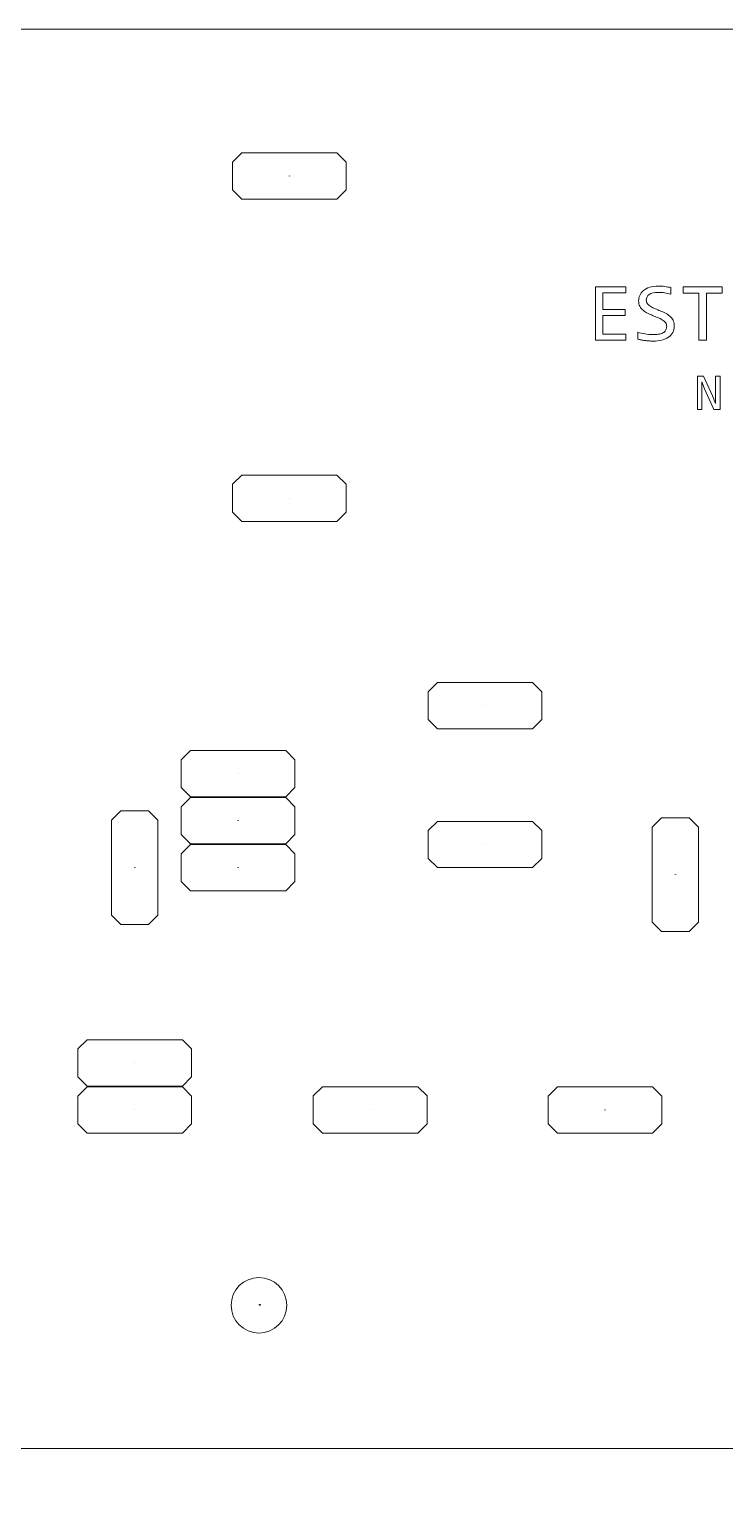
# Model space of a CAD drawing. Header units: millimetres. Extents: x 263 to 576, y -354 to -223.
# Drawn here: x 497.3 to 534.9, y -354 to -275.5 of the extents above; entities that cross this region are included whole.
import ezdxf

# ---------------------------------------------------------------- set-up
doc = ezdxf.new("R2010")
doc.units = ezdxf.units.MM
doc.header["$MEASUREMENT"] = 0
doc.layers.add('Layer 1', color=7, linetype='Continuous')

msp = doc.modelspace()

# ---------------------------------------------------------------- linework, layer by layer
at = {"layer": 'Layer 1', "color": 202, "lineweight": 9}
msp.add_ellipse((509.7388, -344.3525), major_axis=(0, 1.5), ratio=1, dxfattribs=at)
at = {"layer": 'Layer 1', "color": 142, "lineweight": 9}
msp.add_open_spline([(574.3542, -277.1781), (574.3542, -277.1781), (572.6183, -275.4515), (572.6183, -275.4515), (572.6183, -275.4515), (448.3123, -275.4515), (448.3123, -275.4515), (448.3123, -275.4515), (443.0589, -280.6768), (443.0589, -280.6768), (443.0589, -280.6768), (443.0589, -287.3604), (443.0589, -287.3604), (441.0027, -287.3604), (439.336, -289.0182), (439.336, -291.0633), (439.336, -293.1083), (441.0027, -294.7661), (443.0589, -294.7661), (443.0589, -294.7661), (443.0589, -347.0536), (443.0589, -347.0536), (441.9143, -347.6851), (441.1396, -348.8995), (441.1396, -350.2936), (441.1396, -352.3387), (442.8064, -353.9965), (444.8625, -353.9965), (446.2642, -353.9965), (447.4851, -353.226), (448.1201, -352.0876), (448.1201, -352.0876), (564.9233, -352.0876), (564.9233, -352.0876), (564.9233, -352.0876), (567.3762, -349.6479), (567.3762, -349.6479), (567.3762, -349.6479), (567.3762, -332.3713), (567.3762, -332.3713), (567.3762, -332.3713), (566.8401, -331.8381), (566.8401, -331.8381), (566.8401, -331.8381), (547.0804, -331.8381), (547.0804, -331.8381), (547.0804, -331.8381), (546.3747, -331.1362), (546.3747, -331.1362), (546.3747, -331.1362), (546.3747, -317.3029), (546.3747, -317.3029), (546.3747, -317.3029), (547.0183, -316.6627), (547.0183, -316.6627), (547.0183, -316.6627), (567.9192, -316.6627), (567.9192, -316.6627), (567.9192, -316.6627), (574.2613, -310.3546), (574.2613, -310.3546), (574.2613, -310.3546), (574.2613, -297.1149), (574.2613, -297.1149), (575.576, -296.5435), (576.495, -295.2386), (576.495, -293.7202), (576.495, -292.2017), (575.576, -290.8968), (574.2613, -290.3254), (574.2613, -290.3254), (574.2613, -277.0857), (574.2613, -277.0857)], degree=3, knots=[0, 0, 0, 0, 0.0416667, 0.0416667, 0.0416667, 0.0833333, 0.0833333, 0.0833333, 0.125, 0.125, 0.125, 0.1666667, 0.1666667, 0.1666667, 0.2083333, 0.2083333, 0.2083333, 0.25, 0.25, 0.25, 0.2916667, 0.2916667, 0.2916667, 0.3333333, 0.3333333, 0.3333333, 0.375, 0.375, 0.375, 0.4166667, 0.4166667, 0.4166667, 0.4583333, 0.4583333, 0.4583333, 0.5, 0.5, 0.5, 0.5416667, 0.5416667, 0.5416667, 0.5833333, 0.5833333, 0.5833333, 0.625, 0.625, 0.625, 0.6666667, 0.6666667, 0.6666667, 0.7083333, 0.7083333, 0.7083333, 0.75, 0.75, 0.75, 0.7916667, 0.7916667, 0.7916667, 0.8333333, 0.8333333, 0.8333333, 0.875, 0.875, 0.875, 0.9166667, 0.9166667, 0.9166667, 0.9583333, 0.9583333, 0.9583333, 1, 1, 1, 1], dxfattribs=at)
at = {"layer": 'Layer 1', "lineweight": 9}
for points in [[(508.8121, -284.6298), (508.8121, -284.6298), (513.9485, -284.6298), (513.9485, -284.6298), (513.9485, -284.6298), (514.4485, -284.1298), (514.4485, -284.1298), (514.4485, -284.1298), (514.4485, -282.6298), (514.4485, -282.6298), (514.4485, -282.6298), (513.9485, -282.1298), (513.9485, -282.1298), (513.9485, -282.1298), (508.8121, -282.1298), (508.8121, -282.1298), (508.8121, -282.1298), (508.3121, -282.6298), (508.3121, -282.6298), (508.3121, -282.6298), (508.3121, -284.1298), (508.3121, -284.1298), (508.3121, -284.1298), (508.8121, -284.6298), (508.8121, -284.6298)], [(508.812, -302.028), (508.812, -302.028), (513.9484, -302.028), (513.9484, -302.028), (513.9484, -302.028), (514.4484, -301.528), (514.4484, -301.528), (514.4484, -301.528), (514.4484, -300.028), (514.4484, -300.028), (514.4484, -300.028), (513.9484, -299.528), (513.9484, -299.528), (513.9484, -299.528), (508.812, -299.528), (508.812, -299.528), (508.812, -299.528), (508.312, -300.028), (508.312, -300.028), (508.312, -300.028), (508.312, -301.528), (508.312, -301.528), (508.312, -301.528), (508.812, -302.028), (508.812, -302.028)], [(519.369, -313.2254), (519.369, -313.2254), (524.5054, -313.2254), (524.5054, -313.2254), (524.5054, -313.2254), (525.0054, -312.7254), (525.0054, -312.7254), (525.0054, -312.7254), (525.0054, -311.2254), (525.0054, -311.2254), (525.0054, -311.2254), (524.5054, -310.7254), (524.5054, -310.7254), (524.5054, -310.7254), (519.369, -310.7254), (519.369, -310.7254), (519.369, -310.7254), (518.869, -311.2254), (518.869, -311.2254), (518.869, -311.2254), (518.869, -312.7254), (518.869, -312.7254), (518.869, -312.7254), (519.369, -313.2254), (519.369, -313.2254)], [(506.045, -316.895), (506.045, -316.895), (511.1814, -316.895), (511.1814, -316.895), (511.1814, -316.895), (511.6814, -316.395), (511.6814, -316.395), (511.6814, -316.395), (511.6814, -314.895), (511.6814, -314.895), (511.6814, -314.895), (511.1814, -314.395), (511.1814, -314.395), (511.1814, -314.395), (506.045, -314.395), (506.045, -314.395), (506.045, -314.395), (505.545, -314.895), (505.545, -314.895), (505.545, -314.895), (505.545, -316.395), (505.545, -316.395), (505.545, -316.395), (506.045, -316.895), (506.045, -316.895)], [(506.045, -319.435), (506.045, -319.435), (511.1814, -319.435), (511.1814, -319.435), (511.1814, -319.435), (511.6814, -318.935), (511.6814, -318.935), (511.6814, -318.935), (511.6814, -317.435), (511.6814, -317.435), (511.6814, -317.435), (511.1814, -316.935), (511.1814, -316.935), (511.1814, -316.935), (506.045, -316.935), (506.045, -316.935), (506.045, -316.935), (505.545, -317.435), (505.545, -317.435), (505.545, -317.435), (505.545, -318.935), (505.545, -318.935), (505.545, -318.935), (506.045, -319.435), (506.045, -319.435)], [(504.2889, -323.2932), (504.2889, -323.2932), (504.2889, -318.1568), (504.2889, -318.1568), (504.2889, -318.1568), (503.7889, -317.6568), (503.7889, -317.6568), (503.7889, -317.6568), (502.2889, -317.6568), (502.2889, -317.6568), (502.2889, -317.6568), (501.7889, -318.1568), (501.7889, -318.1568), (501.7889, -318.1568), (501.7889, -323.2932), (501.7889, -323.2932), (501.7889, -323.2932), (502.2889, -323.7932), (502.2889, -323.7932), (502.2889, -323.7932), (503.7889, -323.7932), (503.7889, -323.7932), (503.7889, -323.7932), (504.2889, -323.2932), (504.2889, -323.2932)], [(533.4551, -318.5359), (533.4551, -318.5359), (533.4551, -323.6723), (533.4551, -323.6723), (533.4551, -323.6723), (532.9551, -324.1723), (532.9551, -324.1723), (532.9551, -324.1723), (531.4551, -324.1723), (531.4551, -324.1723), (531.4551, -324.1723), (530.9551, -323.6723), (530.9551, -323.6723), (530.9551, -323.6723), (530.9551, -318.5359), (530.9551, -318.5359), (530.9551, -318.5359), (531.4551, -318.0359), (531.4551, -318.0359), (531.4551, -318.0359), (532.9551, -318.0359), (532.9551, -318.0359), (532.9551, -318.0359), (533.4551, -318.5359), (533.4551, -318.5359)], [(519.369, -320.7254), (519.369, -320.7254), (524.5054, -320.7254), (524.5054, -320.7254), (524.5054, -320.7254), (525.0054, -320.2254), (525.0054, -320.2254), (525.0054, -320.2254), (525.0054, -318.7254), (525.0054, -318.7254), (525.0054, -318.7254), (524.5054, -318.2254), (524.5054, -318.2254), (524.5054, -318.2254), (519.369, -318.2254), (519.369, -318.2254), (519.369, -318.2254), (518.869, -318.7254), (518.869, -318.7254), (518.869, -318.7254), (518.869, -320.2254), (518.869, -320.2254), (518.869, -320.2254), (519.369, -320.7254), (519.369, -320.7254)], [(506.045, -321.975), (506.045, -321.975), (511.1814, -321.975), (511.1814, -321.975), (511.1814, -321.975), (511.6814, -321.475), (511.6814, -321.475), (511.6814, -321.475), (511.6814, -319.975), (511.6814, -319.975), (511.6814, -319.975), (511.1814, -319.475), (511.1814, -319.475), (511.1814, -319.475), (506.045, -319.475), (506.045, -319.475), (506.045, -319.475), (505.545, -319.975), (505.545, -319.975), (505.545, -319.975), (505.545, -321.475), (505.545, -321.475), (505.545, -321.475), (506.045, -321.975), (506.045, -321.975)], [(500.4707, -332.516), (500.4707, -332.516), (505.6071, -332.516), (505.6071, -332.516), (505.6071, -332.516), (506.1071, -332.016), (506.1071, -332.016), (506.1071, -332.016), (506.1071, -330.516), (506.1071, -330.516), (506.1071, -330.516), (505.6071, -330.016), (505.6071, -330.016), (505.6071, -330.016), (500.4707, -330.016), (500.4707, -330.016), (500.4707, -330.016), (499.9707, -330.516), (499.9707, -330.516), (499.9707, -330.516), (499.9707, -332.016), (499.9707, -332.016), (499.9707, -332.016), (500.4707, -332.516), (500.4707, -332.516)], [(500.4707, -335.0543), (500.4707, -335.0543), (505.6071, -335.0543), (505.6071, -335.0543), (505.6071, -335.0543), (506.1071, -334.5543), (506.1071, -334.5543), (506.1071, -334.5543), (506.1071, -333.0543), (506.1071, -333.0543), (506.1071, -333.0543), (505.6071, -332.5543), (505.6071, -332.5543), (505.6071, -332.5543), (500.4707, -332.5543), (500.4707, -332.5543), (500.4707, -332.5543), (499.9707, -333.0543), (499.9707, -333.0543), (499.9707, -333.0543), (499.9707, -334.5543), (499.9707, -334.5543), (499.9707, -334.5543), (500.4707, -335.0543), (500.4707, -335.0543)], [(513.1706, -335.0525), (513.1706, -335.0525), (518.307, -335.0525), (518.307, -335.0525), (518.307, -335.0525), (518.807, -334.5525), (518.807, -334.5525), (518.807, -334.5525), (518.807, -333.0525), (518.807, -333.0525), (518.807, -333.0525), (518.307, -332.5525), (518.307, -332.5525), (518.307, -332.5525), (513.1706, -332.5525), (513.1706, -332.5525), (513.1706, -332.5525), (512.6706, -333.0525), (512.6706, -333.0525), (512.6706, -333.0525), (512.6706, -334.5525), (512.6706, -334.5525), (512.6706, -334.5525), (513.1706, -335.0525), (513.1706, -335.0525)], [(525.8386, -332.5559), (525.8386, -332.5559), (530.9752, -332.5559), (530.9752, -332.5559), (530.9752, -332.5559), (531.4751, -333.0558), (531.4751, -333.0558), (531.4751, -333.0558), (531.4751, -334.556), (531.4751, -334.556), (531.4751, -334.556), (530.9752, -335.0559), (530.9752, -335.0559), (530.9752, -335.0559), (525.8386, -335.0559), (525.8386, -335.0559), (525.8386, -335.0559), (525.3387, -334.556), (525.3387, -334.556), (525.3387, -334.556), (525.3387, -333.0558), (525.3387, -333.0558), (525.3387, -333.0558), (525.8386, -332.5559), (525.8386, -332.5559)]]:
    msp.add_open_spline(points, degree=3, knots=[0, 0, 0, 0, 0.125, 0.125, 0.125, 0.25, 0.25, 0.25, 0.375, 0.375, 0.375, 0.5, 0.5, 0.5, 0.625, 0.625, 0.625, 0.75, 0.75, 0.75, 0.875, 0.875, 0.875, 1, 1, 1, 1], dxfattribs=at)
at = {"layer": 'Layer 1', "color": 5}
for points in [[(511.3786, -283.3798), (511.3786, -283.3798), (511.3786, -283.3833), (511.3786, -283.3833), (511.3786, -283.3833), (511.3821, -283.3833), (511.3821, -283.3833), (511.3821, -283.3833), (511.3821, -283.3798), (511.3821, -283.3798), (511.3821, -283.3798), (511.3786, -283.3798), (511.3786, -283.3798)], [(511.3785, -300.778), (511.3785, -300.778), (511.3785, -300.7815), (511.3785, -300.7815), (511.3785, -300.7815), (511.382, -300.7815), (511.382, -300.7815), (511.382, -300.7815), (511.382, -300.778), (511.382, -300.778), (511.382, -300.778), (511.3785, -300.778), (511.3785, -300.778)], [(521.9355, -311.9754), (521.9355, -311.9754), (521.9355, -311.9789), (521.9355, -311.9789), (521.9355, -311.9789), (521.939, -311.9789), (521.939, -311.9789), (521.939, -311.9789), (521.939, -311.9754), (521.939, -311.9754), (521.939, -311.9754), (521.9355, -311.9754), (521.9355, -311.9754)], [(508.6115, -315.645), (508.6115, -315.645), (508.6115, -315.6485), (508.6115, -315.6485), (508.6115, -315.6485), (508.615, -315.6485), (508.615, -315.6485), (508.615, -315.6485), (508.615, -315.645), (508.615, -315.645), (508.615, -315.645), (508.6115, -315.645), (508.6115, -315.645)], [(508.6115, -318.185), (508.6115, -318.185), (508.6115, -318.1885), (508.6115, -318.1885), (508.6115, -318.1885), (508.615, -318.1885), (508.615, -318.1885), (508.615, -318.1885), (508.615, -318.185), (508.615, -318.185), (508.615, -318.185), (508.6115, -318.185), (508.6115, -318.185)], [(521.9355, -319.4754), (521.9355, -319.4754), (521.9355, -319.4789), (521.9355, -319.4789), (521.9355, -319.4789), (521.939, -319.4789), (521.939, -319.4789), (521.939, -319.4789), (521.939, -319.4754), (521.939, -319.4754), (521.939, -319.4754), (521.9355, -319.4754), (521.9355, -319.4754)], [(503.0389, -320.7267), (503.0389, -320.7267), (503.0424, -320.7267), (503.0424, -320.7267), (503.0424, -320.7267), (503.0424, -320.7232), (503.0424, -320.7232), (503.0424, -320.7232), (503.0389, -320.7232), (503.0389, -320.7232), (503.0389, -320.7232), (503.0389, -320.7267), (503.0389, -320.7267)], [(508.6115, -320.725), (508.6115, -320.725), (508.6115, -320.7285), (508.6115, -320.7285), (508.6115, -320.7285), (508.615, -320.7285), (508.615, -320.7285), (508.615, -320.7285), (508.615, -320.725), (508.615, -320.725), (508.615, -320.725), (508.6115, -320.725), (508.6115, -320.725)], [(503.0372, -331.266), (503.0372, -331.266), (503.0372, -331.2695), (503.0372, -331.2695), (503.0372, -331.2695), (503.0407, -331.2695), (503.0407, -331.2695), (503.0407, -331.2695), (503.0407, -331.266), (503.0407, -331.266), (503.0407, -331.266), (503.0372, -331.266), (503.0372, -331.266)], [(503.0372, -333.8043), (503.0372, -333.8043), (503.0372, -333.8078), (503.0372, -333.8078), (503.0372, -333.8078), (503.0407, -333.8078), (503.0407, -333.8078), (503.0407, -333.8078), (503.0407, -333.8043), (503.0407, -333.8043), (503.0407, -333.8043), (503.0372, -333.8043), (503.0372, -333.8043)], [(515.7371, -333.8025), (515.7371, -333.8025), (515.7371, -333.806), (515.7371, -333.806), (515.7371, -333.806), (515.7406, -333.806), (515.7406, -333.806), (515.7406, -333.806), (515.7406, -333.8025), (515.7406, -333.8025), (515.7406, -333.8025), (515.7371, -333.8025), (515.7371, -333.8025)]]:
    msp.add_open_spline(points, degree=3, knots=[0, 0, 0, 0, 0.25, 0.25, 0.25, 0.5, 0.5, 0.5, 0.75, 0.75, 0.75, 1, 1, 1, 1], dxfattribs=at)
at = {"layer": 'Layer 1', "color": 5, "lineweight": 9}
for points in [[(511.3786, -283.3798), (511.3786, -283.3798), (511.3786, -283.3833), (511.3786, -283.3833), (511.3786, -283.3833), (511.3821, -283.3833), (511.3821, -283.3833), (511.3821, -283.3833), (511.3821, -283.3798), (511.3821, -283.3798), (511.3821, -283.3798), (511.3786, -283.3798), (511.3786, -283.3798)], [(511.3785, -300.778), (511.3785, -300.778), (511.3785, -300.7815), (511.3785, -300.7815), (511.3785, -300.7815), (511.382, -300.7815), (511.382, -300.7815), (511.382, -300.7815), (511.382, -300.778), (511.382, -300.778), (511.382, -300.778), (511.3785, -300.778), (511.3785, -300.778)], [(521.9355, -311.9754), (521.9355, -311.9754), (521.9355, -311.9789), (521.9355, -311.9789), (521.9355, -311.9789), (521.939, -311.9789), (521.939, -311.9789), (521.939, -311.9789), (521.939, -311.9754), (521.939, -311.9754), (521.939, -311.9754), (521.9355, -311.9754), (521.9355, -311.9754)], [(508.6115, -315.645), (508.6115, -315.645), (508.6115, -315.6485), (508.6115, -315.6485), (508.6115, -315.6485), (508.615, -315.6485), (508.615, -315.6485), (508.615, -315.6485), (508.615, -315.645), (508.615, -315.645), (508.615, -315.645), (508.6115, -315.645), (508.6115, -315.645)], [(508.6115, -318.185), (508.6115, -318.185), (508.6115, -318.1885), (508.6115, -318.1885), (508.6115, -318.1885), (508.615, -318.1885), (508.615, -318.1885), (508.615, -318.1885), (508.615, -318.185), (508.615, -318.185), (508.615, -318.185), (508.6115, -318.185), (508.6115, -318.185)], [(521.9355, -319.4754), (521.9355, -319.4754), (521.9355, -319.4789), (521.9355, -319.4789), (521.9355, -319.4789), (521.939, -319.4789), (521.939, -319.4789), (521.939, -319.4789), (521.939, -319.4754), (521.939, -319.4754), (521.939, -319.4754), (521.9355, -319.4754), (521.9355, -319.4754)], [(503.0389, -320.7267), (503.0389, -320.7267), (503.0424, -320.7267), (503.0424, -320.7267), (503.0424, -320.7267), (503.0424, -320.7232), (503.0424, -320.7232), (503.0424, -320.7232), (503.0389, -320.7232), (503.0389, -320.7232), (503.0389, -320.7232), (503.0389, -320.7267), (503.0389, -320.7267)], [(508.6115, -320.725), (508.6115, -320.725), (508.6115, -320.7285), (508.6115, -320.7285), (508.6115, -320.7285), (508.615, -320.7285), (508.615, -320.7285), (508.615, -320.7285), (508.615, -320.725), (508.615, -320.725), (508.615, -320.725), (508.6115, -320.725), (508.6115, -320.725)], [(503.0372, -331.266), (503.0372, -331.266), (503.0372, -331.2695), (503.0372, -331.2695), (503.0372, -331.2695), (503.0407, -331.2695), (503.0407, -331.2695), (503.0407, -331.2695), (503.0407, -331.266), (503.0407, -331.266), (503.0407, -331.266), (503.0372, -331.266), (503.0372, -331.266)], [(503.0372, -333.8043), (503.0372, -333.8043), (503.0372, -333.8078), (503.0372, -333.8078), (503.0372, -333.8078), (503.0407, -333.8078), (503.0407, -333.8078), (503.0407, -333.8078), (503.0407, -333.8043), (503.0407, -333.8043), (503.0407, -333.8043), (503.0372, -333.8043), (503.0372, -333.8043)], [(515.7371, -333.8025), (515.7371, -333.8025), (515.7371, -333.806), (515.7371, -333.806), (515.7371, -333.806), (515.7406, -333.806), (515.7406, -333.806), (515.7406, -333.806), (515.7406, -333.8025), (515.7406, -333.8025), (515.7406, -333.8025), (515.7371, -333.8025), (515.7371, -333.8025)]]:
    msp.add_open_spline(points, degree=3, knots=[0, 0, 0, 0, 0.25, 0.25, 0.25, 0.5, 0.5, 0.5, 0.75, 0.75, 0.75, 1, 1, 1, 1], dxfattribs=at)
at = {"layer": 'Layer 1', "color": 161, "lineweight": 9}
for points, knots in [([(529.5396, -292.2548), (529.5396, -292.2548), (527.8952, -292.2548), (527.8952, -292.2548), (527.8952, -292.2548), (527.8952, -289.3647), (527.8952, -289.3647), (527.8952, -289.3647), (529.5396, -289.3647), (529.5396, -289.3647), (529.5396, -289.3647), (529.5396, -289.6954), (529.5396, -289.6954), (529.5396, -289.6954), (528.2893, -289.6954), (528.2893, -289.6954), (528.2893, -289.6954), (528.2893, -290.5923), (528.2893, -290.5923), (528.2893, -290.5923), (529.4913, -290.5923), (529.4913, -290.5923), (529.4913, -290.5923), (529.4913, -290.923), (529.4913, -290.923), (529.4913, -290.923), (528.2893, -290.923), (528.2893, -290.923), (528.2893, -290.923), (528.2893, -291.9196), (528.2893, -291.9196), (528.2893, -291.9196), (529.5396, -291.9196), (529.5396, -291.9196), (529.5396, -291.9196), (529.5396, -292.2548), (529.5396, -292.2548)], [0, 0, 0, 0, 0.0833333, 0.0833333, 0.0833333, 0.1666667, 0.1666667, 0.1666667, 0.25, 0.25, 0.25, 0.3333333, 0.3333333, 0.3333333, 0.4166667, 0.4166667, 0.4166667, 0.5, 0.5, 0.5, 0.5833333, 0.5833333, 0.5833333, 0.6666667, 0.6666667, 0.6666667, 0.75, 0.75, 0.75, 0.8333333, 0.8333333, 0.8333333, 0.9166667, 0.9166667, 0.9166667, 1, 1, 1, 1]), ([(532.1481, -291.4726), (532.1481, -291.6093), (532.1201, -291.7301), (532.0643, -291.8328), (532.0076, -291.9362), (531.9299, -292.0223), (531.8295, -292.091), (531.729, -292.1597), (531.6082, -292.211), (531.4671, -292.245), (531.3266, -292.279), (531.1711, -292.2956), (531.0012, -292.2956), (530.9242, -292.2956), (530.848, -292.2925), (530.7725, -292.2865), (530.6962, -292.2805), (530.623, -292.2737), (530.5528, -292.2646), (530.4826, -292.2556), (530.4169, -292.245), (530.355, -292.2337), (530.2931, -292.2216), (530.2364, -292.2095), (530.1866, -292.1959), (530.1866, -292.1959), (530.1866, -291.8154), (530.1866, -291.8154), (530.2976, -291.8562), (530.4214, -291.8886), (530.5596, -291.912), (530.6977, -291.9354), (530.854, -291.9468), (531.0299, -291.9468), (531.1568, -291.9468), (531.2647, -291.937), (531.3538, -291.9173), (531.4437, -291.8969), (531.5161, -291.8675), (531.5735, -291.829), (531.6301, -291.7897), (531.6717, -291.7422), (531.6973, -291.6863), (531.723, -291.6304), (531.7358, -291.5663), (531.7358, -291.4945), (531.7358, -291.416), (531.7139, -291.3496), (531.6709, -291.2945), (531.6271, -291.2393), (531.5697, -291.1895), (531.4995, -291.1457), (531.4286, -291.1027), (531.3478, -291.0627), (531.2572, -291.0264), (531.1666, -290.9902), (531.0737, -290.9532), (530.9793, -290.9147), (530.885, -290.8762), (530.7921, -290.8347), (530.7015, -290.7901), (530.6109, -290.7448), (530.5301, -290.692), (530.4599, -290.6308), (530.389, -290.5689), (530.3316, -290.4972), (530.2878, -290.4149), (530.2447, -290.3319), (530.2229, -290.2337), (530.2229, -290.1205), (530.2229, -290.0216), (530.2432, -289.9242), (530.2848, -289.8283), (530.3263, -289.7324), (530.3905, -289.6471), (530.4773, -289.5731), (530.5641, -289.4984), (530.6758, -289.438), (530.8125, -289.3927), (530.9491, -289.3466), (531.1115, -289.324), (531.301, -289.324), (531.3493, -289.324), (531.4021, -289.3262), (531.4588, -289.3307), (531.5154, -289.3353), (531.5735, -289.3413), (531.6317, -289.3496), (531.6898, -289.3572), (531.7472, -289.367), (531.8038, -289.3768), (531.8612, -289.3874), (531.914, -289.3979), (531.9623, -289.41), (531.9623, -289.41), (531.9623, -289.7634), (531.9623, -289.7634), (531.8491, -289.7309), (531.7351, -289.706), (531.6218, -289.6894), (531.5078, -289.672), (531.3984, -289.6637), (531.2919, -289.6637), (531.0662, -289.6637), (530.9008, -289.7014), (530.7944, -289.7769), (530.6879, -289.8524), (530.6351, -289.9536), (530.6351, -290.0804), (530.6351, -290.159), (530.657, -290.2262), (530.7, -290.282), (530.7438, -290.3379), (530.8012, -290.3885), (530.8721, -290.4323), (530.9424, -290.4768), (531.0231, -290.5168), (531.1137, -290.5531), (531.2043, -290.5893), (531.2972, -290.6263), (531.3916, -290.6648), (531.4859, -290.7033), (531.5788, -290.7448), (531.6694, -290.7909), (531.76, -290.8369), (531.8408, -290.8905), (531.9118, -290.9532), (531.982, -291.0159), (532.0393, -291.0899), (532.0831, -291.1737), (532.1262, -291.2575), (532.1481, -291.3571), (532.1481, -291.4726)], [0, 0, 0, 0, 0.0227273, 0.0227273, 0.0227273, 0.0454545, 0.0454545, 0.0454545, 0.0681818, 0.0681818, 0.0681818, 0.0909091, 0.0909091, 0.0909091, 0.1136364, 0.1136364, 0.1136364, 0.1363636, 0.1363636, 0.1363636, 0.1590909, 0.1590909, 0.1590909, 0.1818182, 0.1818182, 0.1818182, 0.2045455, 0.2045455, 0.2045455, 0.2272727, 0.2272727, 0.2272727, 0.25, 0.25, 0.25, 0.2727273, 0.2727273, 0.2727273, 0.2954545, 0.2954545, 0.2954545, 0.3181818, 0.3181818, 0.3181818, 0.3409091, 0.3409091, 0.3409091, 0.3636364, 0.3636364, 0.3636364, 0.3863636, 0.3863636, 0.3863636, 0.4090909, 0.4090909, 0.4090909, 0.4318182, 0.4318182, 0.4318182, 0.4545455, 0.4545455, 0.4545455, 0.4772727, 0.4772727, 0.4772727, 0.5, 0.5, 0.5, 0.5227273, 0.5227273, 0.5227273, 0.5454545, 0.5454545, 0.5454545, 0.5681818, 0.5681818, 0.5681818, 0.5909091, 0.5909091, 0.5909091, 0.6136364, 0.6136364, 0.6136364, 0.6363636, 0.6363636, 0.6363636, 0.6590909, 0.6590909, 0.6590909, 0.6818182, 0.6818182, 0.6818182, 0.7045455, 0.7045455, 0.7045455, 0.7272727, 0.7272727, 0.7272727, 0.75, 0.75, 0.75, 0.7727273, 0.7727273, 0.7727273, 0.7954545, 0.7954545, 0.7954545, 0.8181818, 0.8181818, 0.8181818, 0.8409091, 0.8409091, 0.8409091, 0.8636364, 0.8636364, 0.8636364, 0.8863636, 0.8863636, 0.8863636, 0.9090909, 0.9090909, 0.9090909, 0.9318182, 0.9318182, 0.9318182, 0.9545455, 0.9545455, 0.9545455, 0.9772727, 0.9772727, 0.9772727, 1, 1, 1, 1]), ([(534.7339, -289.6999), (534.7339, -289.6999), (533.8777, -289.6999), (533.8777, -289.6999), (533.8777, -289.6999), (533.8777, -292.2548), (533.8777, -292.2548), (533.8777, -292.2548), (533.4791, -292.2548), (533.4791, -292.2548), (533.4791, -292.2548), (533.4791, -289.6999), (533.4791, -289.6999), (533.4791, -289.6999), (532.623, -289.6999), (532.623, -289.6999), (532.623, -289.6999), (532.623, -289.3647), (532.623, -289.3647), (532.623, -289.3647), (534.7339, -289.3647), (534.7339, -289.3647), (534.7339, -289.3647), (534.7339, -289.6999), (534.7339, -289.6999)], [0, 0, 0, 0, 0.125, 0.125, 0.125, 0.25, 0.25, 0.25, 0.375, 0.375, 0.375, 0.5, 0.5, 0.5, 0.625, 0.625, 0.625, 0.75, 0.75, 0.75, 0.875, 0.875, 0.875, 1, 1, 1, 1]), ([(534.617, -295.9882), (534.617, -295.9882), (534.2845, -295.9882), (534.2845, -295.9882), (534.2845, -295.9882), (533.7826, -294.865), (533.7826, -294.865), (533.7826, -294.865), (533.6377, -294.5037), (533.6377, -294.5037), (533.6377, -294.5037), (533.6377, -295.412), (533.6377, -295.412), (533.6377, -295.412), (533.6377, -295.9882), (533.6377, -295.9882), (533.6377, -295.9882), (533.3922, -295.9882), (533.3922, -295.9882), (533.3922, -295.9882), (533.3922, -294.1876), (533.3922, -294.1876), (533.3922, -294.1876), (533.7205, -294.1876), (533.7205, -294.1876), (533.7205, -294.1876), (534.1989, -295.2516), (534.1989, -295.2516), (534.1989, -295.2516), (534.3715, -295.6636), (534.3715, -295.6636), (534.3715, -295.6636), (534.3715, -294.6989), (534.3715, -294.6989), (534.3715, -294.6989), (534.3715, -294.1876), (534.3715, -294.1876), (534.3715, -294.1876), (534.617, -294.1876), (534.617, -294.1876), (534.617, -294.1876), (534.617, -295.9882), (534.617, -295.9882)], [0, 0, 0, 0, 0.0714286, 0.0714286, 0.0714286, 0.1428571, 0.1428571, 0.1428571, 0.2142857, 0.2142857, 0.2142857, 0.2857143, 0.2857143, 0.2857143, 0.3571429, 0.3571429, 0.3571429, 0.4285714, 0.4285714, 0.4285714, 0.5, 0.5, 0.5, 0.5714286, 0.5714286, 0.5714286, 0.6428571, 0.6428571, 0.6428571, 0.7142857, 0.7142857, 0.7142857, 0.7857143, 0.7857143, 0.7857143, 0.8571429, 0.8571429, 0.8571429, 0.9285714, 0.9285714, 0.9285714, 1, 1, 1, 1])]:
    msp.add_open_spline(points, degree=3, knots=knots, dxfattribs=at)
at = {"layer": 'Layer 1', "color": 3}
for points in [[(532.2051, -321.1024), (532.2051, -321.1024), (532.2086, -321.1024), (532.2086, -321.1024), (532.2086, -321.1024), (532.2086, -321.1059), (532.2086, -321.1059), (532.2086, -321.1059), (532.2051, -321.1059), (532.2051, -321.1059), (532.2051, -321.1059), (532.2051, -321.1024), (532.2051, -321.1024)], [(528.4052, -333.8059), (528.4052, -333.8059), (528.4052, -333.8024), (528.4052, -333.8024), (528.4052, -333.8024), (528.4087, -333.8024), (528.4087, -333.8024), (528.4087, -333.8024), (528.4087, -333.8059), (528.4087, -333.8059), (528.4087, -333.8059), (528.4052, -333.8059), (528.4052, -333.8059)]]:
    msp.add_open_spline(points, degree=3, knots=[0, 0, 0, 0, 0.25, 0.25, 0.25, 0.5, 0.5, 0.5, 0.75, 0.75, 0.75, 1, 1, 1, 1], dxfattribs=at)
at = {"layer": 'Layer 1', "color": 3, "lineweight": 9}
for points in [[(532.2051, -321.1024), (532.2051, -321.1024), (532.2086, -321.1024), (532.2086, -321.1024), (532.2086, -321.1024), (532.2086, -321.1059), (532.2086, -321.1059), (532.2086, -321.1059), (532.2051, -321.1059), (532.2051, -321.1059), (532.2051, -321.1059), (532.2051, -321.1024), (532.2051, -321.1024)], [(528.4052, -333.8059), (528.4052, -333.8059), (528.4052, -333.8024), (528.4052, -333.8024), (528.4052, -333.8024), (528.4087, -333.8024), (528.4087, -333.8024), (528.4087, -333.8024), (528.4087, -333.8059), (528.4087, -333.8059), (528.4087, -333.8059), (528.4052, -333.8059), (528.4052, -333.8059)]]:
    msp.add_open_spline(points, degree=3, knots=[0, 0, 0, 0, 0.25, 0.25, 0.25, 0.5, 0.5, 0.5, 0.75, 0.75, 0.75, 1, 1, 1, 1], dxfattribs=at)
at = {"layer": 'Layer 1', "color": 2}
msp.add_open_spline([(509.8047, -344.3525), (509.8047, -344.3525), (509.8047, -344.3172), (509.8047, -344.3172), (509.8047, -344.3172), (509.7694, -344.3172), (509.7694, -344.3172), (509.7694, -344.3172), (509.7694, -344.3525), (509.7694, -344.3525), (509.7694, -344.3525), (509.8047, -344.3525), (509.8047, -344.3525)], degree=3, knots=[0, 0, 0, 0, 0.25, 0.25, 0.25, 0.5, 0.5, 0.5, 0.75, 0.75, 0.75, 1, 1, 1, 1], dxfattribs=at)
at = {"layer": 'Layer 1', "color": 2, "lineweight": 9}
msp.add_open_spline([(509.8047, -344.3525), (509.8047, -344.3525), (509.8047, -344.3172), (509.8047, -344.3172), (509.8047, -344.3172), (509.7694, -344.3172), (509.7694, -344.3172), (509.7694, -344.3172), (509.7694, -344.3525), (509.7694, -344.3525), (509.7694, -344.3525), (509.8047, -344.3525), (509.8047, -344.3525)], degree=3, knots=[0, 0, 0, 0, 0.25, 0.25, 0.25, 0.5, 0.5, 0.5, 0.75, 0.75, 0.75, 1, 1, 1, 1], dxfattribs=at)

doc.saveas('drawing.dxf')
